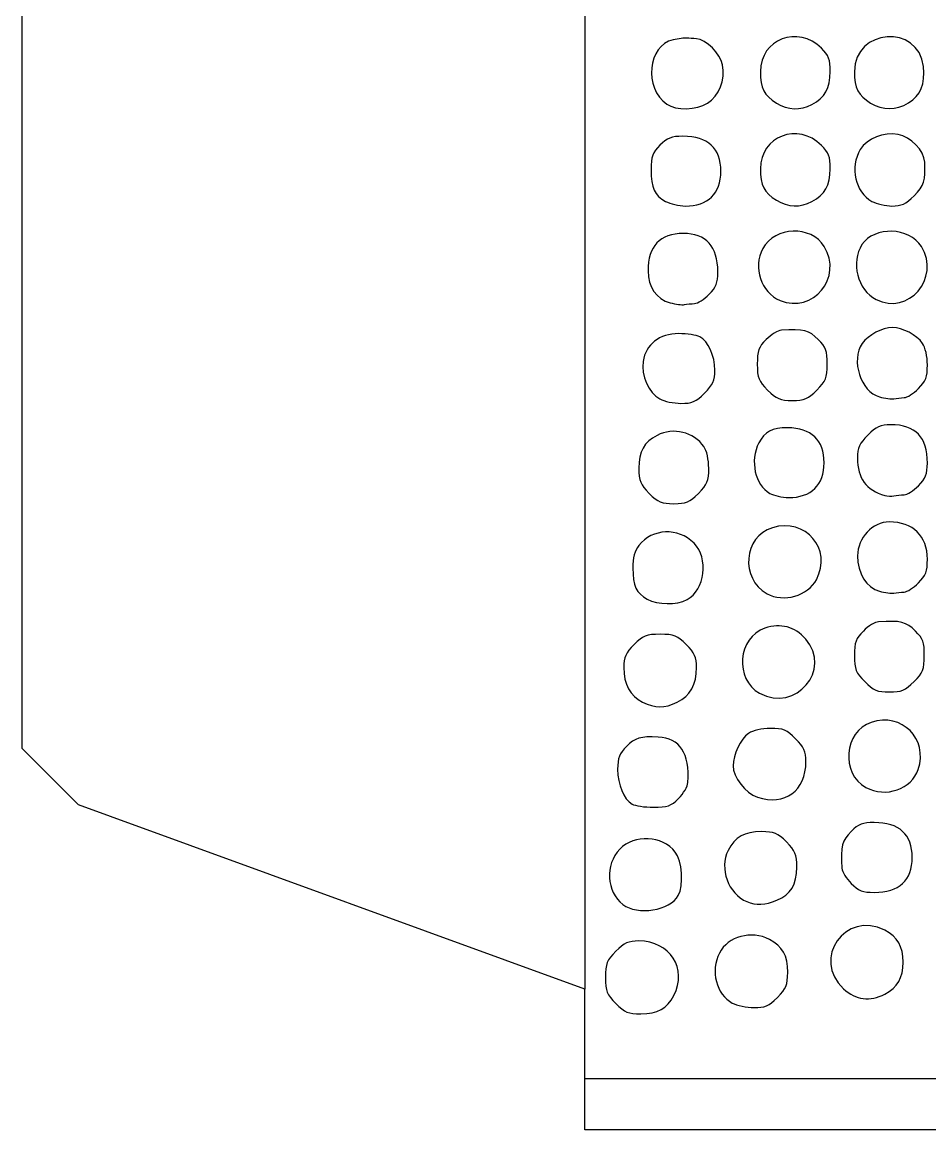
# Model space of a CAD drawing. Header units: inches. Extents: x -1.05 to 1.05, y -0.49 to 0.49.
# Drawn here: x -1.0525 to -0.6491, y -0.49 to 0.0022 of the extents above; entities that cross this region are included whole.
import ezdxf

# ---------------------------------------------------------------- set-up
doc = ezdxf.new("R2010")
doc.units = ezdxf.units.IN
doc.header["$MEASUREMENT"] = 0
doc.layers.add('real', color=2, linetype='Continuous')

msp = doc.modelspace()

# ---------------------------------------------------------------- linework, layer by layer
msp.add_line((-0.8025, 0.4275), (-0.8025, -0.4275))
at = {"color": 7, "linetype": 'Continuous'}
for p, q in [((-1.0525, -0.32061), (-1.0525, 0.32061)), ((-1.0275, -0.34561), (-1.0525, -0.32061)), ((-1.01319, -0.35081), (-1.0275, -0.34561)), ((-0.8025, -0.4275), (-1.01319, -0.35081)), ((-0.8025, -0.49), (-0.8025, -0.4275)), ((0.8025, -0.4673), (-0.8025, -0.4673)), ((0.8025, -0.49), (-0.8025, -0.49))]:
    msp.add_line(p, q, dxfattribs=at)
at = {"layer": 'real'}
for points, knots in [([(-0.72446, -0.01979), (-0.72446, -0.00537), (-0.70771, 0.00104), (-0.69728, -0.00939), (-0.6941, -0.01257), (-0.69343, -0.01439), (-0.69343, -0.01979), (-0.69343, -0.02719), (-0.69576, -0.03138), (-0.70154, -0.03437), (-0.70683, -0.0371), (-0.71214, -0.03689), (-0.71729, -0.03375), (-0.72282, -0.03038), (-0.72446, -0.02718), (-0.72446, -0.01979)], [0, 0, 0, 0, 1, 1, 1, 2, 2, 2, 3, 3, 3, 4, 4, 4, 5, 5, 5, 5]), ([(-0.68264, -0.01979), (-0.68264, -0.00056), (-0.65412, 0.00154), (-0.65203, -0.01754), (-0.65117, -0.0254), (-0.6532, -0.03035), (-0.65865, -0.03368), (-0.66423, -0.03708), (-0.66997, -0.03711), (-0.67547, -0.03375), (-0.68099, -0.03038), (-0.68264, -0.02718), (-0.68264, -0.01979)], [0, 0, 0, 0, 1, 1, 1, 2, 2, 2, 3, 3, 3, 4, 4, 4, 4]), ([(-0.76325, -0.0057), (-0.76084, -0.00519), (-0.75811, -0.00483), (-0.75718, -0.00489), (-0.75625, -0.00496), (-0.75433, -0.00509), (-0.7529, -0.00518), (-0.74859, -0.00546), (-0.74217, -0.01187), (-0.74124, -0.01681), (-0.74, -0.02342), (-0.74286, -0.03072), (-0.74788, -0.03378), (-0.75301, -0.03692), (-0.76189, -0.03716), (-0.766, -0.03428), (-0.77632, -0.02705), (-0.7745, -0.00809), (-0.76325, -0.0057)], [0, 0, 0, 0, 1, 1, 1, 2, 2, 2, 3, 3, 3, 4, 4, 4, 5, 5, 5, 6, 6, 6, 6]), ([(-0.72446, -0.06296), (-0.72446, -0.04854), (-0.70771, -0.04214), (-0.69728, -0.05257), (-0.6941, -0.05574), (-0.69343, -0.05756), (-0.69343, -0.06296), (-0.69343, -0.07036), (-0.69576, -0.07455), (-0.70154, -0.07754), (-0.70683, -0.08028), (-0.71214, -0.08007), (-0.71729, -0.07693), (-0.72282, -0.07356), (-0.72446, -0.07036), (-0.72446, -0.06296)], [0, 0, 0, 0, 1, 1, 1, 2, 2, 2, 3, 3, 3, 4, 4, 4, 5, 5, 5, 5]), ([(-0.77304, -0.06335), (-0.77304, -0.05748), (-0.77243, -0.05581), (-0.76909, -0.05247), (-0.76587, -0.04925), (-0.76401, -0.04853), (-0.75891, -0.04853), (-0.74776, -0.04853), (-0.742, -0.05381), (-0.742, -0.06404), (-0.742, -0.07391), (-0.74782, -0.07961), (-0.75779, -0.07951), (-0.76061, -0.07948), (-0.76457, -0.07855), (-0.76659, -0.07746), (-0.77157, -0.07475), (-0.77304, -0.07155), (-0.77304, -0.06335)], [0, 0, 0, 0, 1, 1, 1, 2, 2, 2, 3, 3, 3, 4, 4, 4, 5, 5, 5, 6, 6, 6, 6]), ([(-0.68004, -0.0544), (-0.677, -0.04942), (-0.66968, -0.04652), (-0.66322, -0.04774), (-0.65756, -0.0488), (-0.65174, -0.05487), (-0.65145, -0.06003), (-0.65099, -0.06821), (-0.65171, -0.07049), (-0.65619, -0.07497), (-0.65985, -0.07864), (-0.66183, -0.07955), (-0.66597, -0.07951), (-0.66883, -0.07948), (-0.67283, -0.07855), (-0.67486, -0.07745), (-0.68236, -0.07338), (-0.68485, -0.0623), (-0.68004, -0.0544)], [0, 0, 0, 0, 1, 1, 1, 2, 2, 2, 3, 3, 3, 4, 4, 4, 5, 5, 5, 6, 6, 6, 6]), ([(-0.72339, -0.09845), (-0.71798, -0.08853), (-0.70188, -0.08798), (-0.69607, -0.09751), (-0.68769, -0.11126), (-0.70102, -0.12752), (-0.71569, -0.12145), (-0.72421, -0.11793), (-0.72794, -0.10678), (-0.72339, -0.09845)], [0, 0, 0, 0, 1, 1, 1, 2, 2, 2, 3, 3, 3, 3]), ([(-0.67931, -0.09668), (-0.67387, -0.08838), (-0.65816, -0.08888), (-0.65289, -0.09751), (-0.64432, -0.11156), (-0.65875, -0.12838), (-0.67306, -0.12103), (-0.68125, -0.11682), (-0.68441, -0.10448), (-0.67931, -0.09668)], [0, 0, 0, 0, 1, 1, 1, 2, 2, 2, 3, 3, 3, 3]), ([(-0.77438, -0.10832), (-0.77438, -0.09741), (-0.76901, -0.0917), (-0.75874, -0.0917), (-0.74858, -0.0917), (-0.74335, -0.09749), (-0.74335, -0.10874), (-0.74335, -0.11369), (-0.7441, -0.11559), (-0.7473, -0.11879), (-0.74947, -0.12096), (-0.75235, -0.12278), (-0.75371, -0.12284), (-0.75506, -0.12289), (-0.75708, -0.1231), (-0.75819, -0.1233), (-0.75931, -0.1235), (-0.76215, -0.12315), (-0.76452, -0.12251), (-0.77069, -0.12085), (-0.77438, -0.11553), (-0.77438, -0.10832)], [0, 0, 0, 0, 1, 1, 1, 2, 2, 2, 3, 3, 3, 4, 4, 4, 5, 5, 5, 6, 6, 6, 7, 7, 7, 7]), ([(-0.7766, -0.14853), (-0.7754, -0.14098), (-0.76929, -0.13623), (-0.76078, -0.13623), (-0.75703, -0.13623), (-0.7528, -0.13685), (-0.75137, -0.13762), (-0.74759, -0.13964), (-0.7447, -0.14607), (-0.7447, -0.15249), (-0.7447, -0.15705), (-0.74555, -0.15893), (-0.74929, -0.16267), (-0.75313, -0.16651), (-0.75483, -0.16725), (-0.75975, -0.16721), (-0.76297, -0.16718), (-0.7672, -0.16629), (-0.76915, -0.16523), (-0.77405, -0.16257), (-0.77758, -0.15466), (-0.7766, -0.14853)], [0, 0, 0, 0, 1, 1, 1, 2, 2, 2, 3, 3, 3, 4, 4, 4, 5, 5, 5, 6, 6, 6, 7, 7, 7, 7]), ([(-0.72581, -0.14975), (-0.72581, -0.14383), (-0.72521, -0.14217), (-0.72187, -0.13882), (-0.7197, -0.13665), (-0.71666, -0.1348), (-0.71512, -0.13471), (-0.70523, -0.13411), (-0.70283, -0.13472), (-0.69872, -0.13882), (-0.69538, -0.14217), (-0.69478, -0.14383), (-0.69478, -0.14975), (-0.69478, -0.1559), (-0.69533, -0.15729), (-0.69937, -0.16132), (-0.70328, -0.16524), (-0.70488, -0.16591), (-0.7103, -0.16591), (-0.71571, -0.16591), (-0.71731, -0.16524), (-0.72122, -0.16132), (-0.72526, -0.15729), (-0.72581, -0.1559), (-0.72581, -0.14975)], [0, 0, 0, 0, 1, 1, 1, 2, 2, 2, 3, 3, 3, 4, 4, 4, 5, 5, 5, 6, 6, 6, 7, 7, 7, 8, 8, 8, 8]), ([(-0.67918, -0.14057), (-0.67653, -0.13678), (-0.67034, -0.13353), (-0.66577, -0.13353), (-0.66121, -0.13353), (-0.65501, -0.13678), (-0.65236, -0.14057), (-0.65115, -0.14229), (-0.65025, -0.14637), (-0.65025, -0.15012), (-0.65025, -0.15556), (-0.65092, -0.15734), (-0.6542, -0.16062), (-0.65637, -0.16279), (-0.65925, -0.16461), (-0.66061, -0.16466), (-0.66196, -0.16472), (-0.66398, -0.16493), (-0.6651, -0.16513), (-0.66621, -0.16533), (-0.66912, -0.16496), (-0.67156, -0.1643), (-0.67984, -0.16207), (-0.68437, -0.14798), (-0.67918, -0.14057)], [0, 0, 0, 0, 1, 1, 1, 2, 2, 2, 3, 3, 3, 4, 4, 4, 5, 5, 5, 6, 6, 6, 7, 7, 7, 8, 8, 8, 8]), ([(-0.68129, -0.19148), (-0.68129, -0.18691), (-0.68044, -0.18503), (-0.6767, -0.18129), (-0.67296, -0.17755), (-0.67108, -0.1767), (-0.66651, -0.1767), (-0.65546, -0.1767), (-0.65025, -0.18216), (-0.65025, -0.19374), (-0.65025, -0.19869), (-0.651, -0.20059), (-0.6542, -0.20379), (-0.65637, -0.20596), (-0.65925, -0.20778), (-0.66061, -0.20784), (-0.66196, -0.2079), (-0.66398, -0.20811), (-0.6651, -0.20832), (-0.66621, -0.20853), (-0.66803, -0.20843), (-0.66914, -0.20812), (-0.67748, -0.20574), (-0.68129, -0.20052), (-0.68129, -0.19148)], [0, 0, 0, 0, 1, 1, 1, 2, 2, 2, 3, 3, 3, 4, 4, 4, 5, 5, 5, 6, 6, 6, 7, 7, 7, 8, 8, 8, 8]), ([(-0.77843, -0.19603), (-0.77843, -0.1886), (-0.77611, -0.18441), (-0.77032, -0.18142), (-0.76316, -0.17771), (-0.75408, -0.1799), (-0.74951, -0.18644), (-0.7483, -0.18817), (-0.7474, -0.19225), (-0.7474, -0.19603), (-0.7474, -0.20171), (-0.74802, -0.20323), (-0.75199, -0.2072), (-0.7559, -0.21111), (-0.7575, -0.21178), (-0.76292, -0.21178), (-0.76833, -0.21178), (-0.76993, -0.21111), (-0.77384, -0.2072), (-0.77781, -0.20323), (-0.77843, -0.20171), (-0.77843, -0.19603)], [0, 0, 0, 0, 1, 1, 1, 2, 2, 2, 3, 3, 3, 4, 4, 4, 5, 5, 5, 6, 6, 6, 7, 7, 7, 7]), ([(-0.72512, -0.18477), (-0.72253, -0.17975), (-0.7193, -0.17805), (-0.71234, -0.17805), (-0.70189, -0.17805), (-0.69613, -0.18357), (-0.69613, -0.19357), (-0.69613, -0.20344), (-0.70194, -0.20913), (-0.71192, -0.20904), (-0.71474, -0.20901), (-0.71849, -0.20819), (-0.72027, -0.2072), (-0.72689, -0.20353), (-0.72923, -0.19272), (-0.72512, -0.18477)], [0, 0, 0, 0, 1, 1, 1, 2, 2, 2, 3, 3, 3, 4, 4, 4, 5, 5, 5, 5]), ([(-0.71913, -0.22244), (-0.70424, -0.21798), (-0.69245, -0.23188), (-0.69952, -0.24556), (-0.70322, -0.25271), (-0.71423, -0.25582), (-0.72151, -0.25179), (-0.73353, -0.24512), (-0.732, -0.2263), (-0.71913, -0.22244)], [0, 0, 0, 0, 1, 1, 1, 2, 2, 2, 3, 3, 3, 3]), ([(-0.68128, -0.23492), (-0.68129, -0.22699), (-0.67463, -0.21988), (-0.66719, -0.21988), (-0.65666, -0.21988), (-0.65025, -0.22615), (-0.65025, -0.23647), (-0.65025, -0.24191), (-0.65092, -0.24369), (-0.6542, -0.24697), (-0.65637, -0.24914), (-0.65925, -0.25096), (-0.66061, -0.25102), (-0.66196, -0.25107), (-0.66398, -0.25128), (-0.6651, -0.25148), (-0.66621, -0.25168), (-0.66912, -0.25131), (-0.67156, -0.25065), (-0.67731, -0.24911), (-0.68128, -0.24269), (-0.68128, -0.23492)], [0, 0, 0, 0, 1, 1, 1, 2, 2, 2, 3, 3, 3, 4, 4, 4, 5, 5, 5, 6, 6, 6, 7, 7, 7, 7]), ([(-0.78113, -0.24039), (-0.78113, -0.23582), (-0.7803, -0.23268), (-0.77848, -0.23036), (-0.77247, -0.22273), (-0.76102, -0.22224), (-0.75394, -0.22932), (-0.74734, -0.23592), (-0.74912, -0.25029), (-0.75704, -0.25439), (-0.7618, -0.25685), (-0.76998, -0.25676), (-0.77469, -0.25421), (-0.77963, -0.25152), (-0.78113, -0.24831), (-0.78113, -0.24039)], [0, 0, 0, 0, 1, 1, 1, 2, 2, 2, 3, 3, 3, 4, 4, 4, 5, 5, 5, 5]), ([(-0.72246, -0.26711), (-0.71531, -0.26475), (-0.70919, -0.26637), (-0.70433, -0.27191), (-0.69243, -0.28547), (-0.70876, -0.30472), (-0.72478, -0.29602), (-0.73604, -0.28991), (-0.73453, -0.27109), (-0.72246, -0.26711)], [0, 0, 0, 0, 1, 1, 1, 2, 2, 2, 3, 3, 3, 3]), ([(-0.68264, -0.27928), (-0.68264, -0.27336), (-0.68204, -0.27169), (-0.67869, -0.26835), (-0.67652, -0.26618), (-0.67349, -0.26433), (-0.67195, -0.26424), (-0.66205, -0.26364), (-0.65966, -0.26425), (-0.65555, -0.26835), (-0.6522, -0.27169), (-0.6516, -0.27336), (-0.6516, -0.27928), (-0.6516, -0.28542), (-0.65216, -0.28681), (-0.65619, -0.29085), (-0.66011, -0.29477), (-0.66171, -0.29544), (-0.66712, -0.29544), (-0.67253, -0.29544), (-0.67413, -0.29477), (-0.67805, -0.29085), (-0.68208, -0.28681), (-0.68264, -0.28542), (-0.68264, -0.27928)], [0, 0, 0, 0, 1, 1, 1, 2, 2, 2, 3, 3, 3, 4, 4, 4, 5, 5, 5, 6, 6, 6, 7, 7, 7, 8, 8, 8, 8]), ([(-0.78518, -0.28458), (-0.78518, -0.28001), (-0.78433, -0.27813), (-0.78059, -0.27439), (-0.77655, -0.27035), (-0.77517, -0.2698), (-0.76899, -0.2698), (-0.76281, -0.2698), (-0.76143, -0.27035), (-0.75738, -0.27439), (-0.75364, -0.27813), (-0.7528, -0.28001), (-0.7528, -0.28458), (-0.7528, -0.29204), (-0.75572, -0.2973), (-0.76137, -0.29998), (-0.76719, -0.30274), (-0.77114, -0.30273), (-0.77682, -0.29993), (-0.77682, -0.29993), (-0.77682, -0.29993), (-0.77682, -0.29993), (-0.7823, -0.29722), (-0.78518, -0.29194), (-0.78518, -0.28458)], [0, 0, 0, 0, 1, 1, 1, 2, 2, 2, 3, 3, 3, 4, 4, 4, 5, 5, 5, 6, 6, 6, 7, 7, 7, 8, 8, 8, 8]), ([(-0.67523, -0.30893), (-0.66159, -0.30443), (-0.6498, -0.3162), (-0.6543, -0.32983), (-0.65721, -0.33865), (-0.66875, -0.34263), (-0.67756, -0.33785), (-0.68882, -0.33174), (-0.68731, -0.31292), (-0.67523, -0.30893)], [0, 0, 0, 0, 1, 1, 1, 2, 2, 2, 3, 3, 3, 3]), ([(-0.73661, -0.32825), (-0.73661, -0.32337), (-0.73322, -0.31629), (-0.7297, -0.31383), (-0.72784, -0.31252), (-0.72388, -0.31163), (-0.71998, -0.31163), (-0.71429, -0.31163), (-0.71277, -0.31225), (-0.70881, -0.31622), (-0.70507, -0.31996), (-0.70422, -0.32183), (-0.70422, -0.3264), (-0.70422, -0.33935), (-0.71353, -0.34616), (-0.72579, -0.34216), (-0.73101, -0.34045), (-0.73661, -0.33326), (-0.73661, -0.32825)], [0, 0, 0, 0, 1, 1, 1, 2, 2, 2, 3, 3, 3, 4, 4, 4, 5, 5, 5, 6, 6, 6, 6]), ([(-0.78788, -0.32981), (-0.78788, -0.32471), (-0.78716, -0.32284), (-0.78393, -0.31962), (-0.78009, -0.31577), (-0.77772, -0.31508), (-0.76988, -0.3155), (-0.76012, -0.31603), (-0.75586, -0.32254), (-0.75665, -0.33568), (-0.75676, -0.33741), (-0.75862, -0.34059), (-0.76079, -0.34276), (-0.76418, -0.34615), (-0.76575, -0.3467), (-0.77192, -0.34667), (-0.77587, -0.34664), (-0.78017, -0.34601), (-0.78147, -0.34525), (-0.78519, -0.34308), (-0.78788, -0.3366), (-0.78788, -0.32981)], [0, 0, 0, 0, 1, 1, 1, 2, 2, 2, 3, 3, 3, 4, 4, 4, 5, 5, 5, 6, 6, 6, 7, 7, 7, 7]), ([(-0.6882, -0.3738), (-0.6888, -0.3639), (-0.6882, -0.3615), (-0.68409, -0.3574), (-0.68087, -0.35418), (-0.679, -0.35345), (-0.6739, -0.35345), (-0.66275, -0.35345), (-0.657, -0.35873), (-0.657, -0.36897), (-0.657, -0.37921), (-0.66275, -0.38449), (-0.6739, -0.38449), (-0.679, -0.38449), (-0.68087, -0.38377), (-0.68409, -0.38054), (-0.68626, -0.37837), (-0.68811, -0.37534), (-0.6882, -0.3738)], [0, 0, 0, 0, 1, 1, 1, 2, 2, 2, 3, 3, 3, 4, 4, 4, 5, 5, 5, 6, 6, 6, 6]), ([(-0.78694, -0.36533), (-0.78045, -0.35855), (-0.76807, -0.35917), (-0.76226, -0.36655), (-0.75925, -0.37038), (-0.7585, -0.38136), (-0.76093, -0.38591), (-0.76448, -0.39254), (-0.77918, -0.39489), (-0.78557, -0.38986), (-0.79289, -0.3841), (-0.79356, -0.37223), (-0.78694, -0.36533)], [0, 0, 0, 0, 1, 1, 1, 2, 2, 2, 3, 3, 3, 4, 4, 4, 4]), ([(-0.73879, -0.3659), (-0.73565, -0.35983), (-0.73156, -0.3575), (-0.72403, -0.3575), (-0.71834, -0.3575), (-0.71682, -0.35813), (-0.71286, -0.36209), (-0.7089, -0.36605), (-0.70827, -0.36757), (-0.70827, -0.37326), (-0.70827, -0.38106), (-0.71088, -0.38537), (-0.71718, -0.388), (-0.72217, -0.39009), (-0.72646, -0.39028), (-0.73053, -0.3886), (-0.7387, -0.38522), (-0.74286, -0.37378), (-0.73879, -0.3659)], [0, 0, 0, 0, 1, 1, 1, 2, 2, 2, 3, 3, 3, 4, 4, 4, 5, 5, 5, 6, 6, 6, 6]), ([(-0.66916, -0.40134), (-0.66349, -0.40427), (-0.66105, -0.40855), (-0.66105, -0.41552), (-0.66105, -0.42249), (-0.66349, -0.42676), (-0.66916, -0.42969), (-0.67575, -0.4331), (-0.68204, -0.43229), (-0.68746, -0.42732), (-0.70193, -0.41406), (-0.68662, -0.39232), (-0.66916, -0.40134)], [0, 0, 0, 0, 1, 1, 1, 2, 2, 2, 3, 3, 3, 4, 4, 4, 4]), ([(-0.74265, -0.41143), (-0.73885, -0.40406), (-0.72846, -0.40124), (-0.72043, -0.40539), (-0.71464, -0.40838), (-0.71232, -0.41257), (-0.71232, -0.42), (-0.71232, -0.42569), (-0.71294, -0.42721), (-0.71691, -0.43117), (-0.72075, -0.43501), (-0.72245, -0.43575), (-0.72736, -0.4357), (-0.73059, -0.43567), (-0.73489, -0.43475), (-0.73693, -0.43365), (-0.74408, -0.42976), (-0.74676, -0.41937), (-0.74265, -0.41143)], [0, 0, 0, 0, 1, 1, 1, 2, 2, 2, 3, 3, 3, 4, 4, 4, 5, 5, 5, 6, 6, 6, 6]), ([(-0.79327, -0.42227), (-0.79327, -0.41609), (-0.79273, -0.4147), (-0.78869, -0.41066), (-0.78494, -0.40692), (-0.78307, -0.40607), (-0.7785, -0.40607), (-0.76469, -0.40607), (-0.75675, -0.41843), (-0.76291, -0.43035), (-0.7659, -0.43613), (-0.77009, -0.43846), (-0.77752, -0.43846), (-0.7832, -0.43846), (-0.78472, -0.43783), (-0.78869, -0.43387), (-0.79273, -0.42983), (-0.79327, -0.42845), (-0.79327, -0.42227)], [0, 0, 0, 0, 1, 1, 1, 2, 2, 2, 3, 3, 3, 4, 4, 4, 5, 5, 5, 6, 6, 6, 6])]:
    msp.add_open_spline(points, degree=3, knots=knots, dxfattribs=at)

doc.saveas('drawing.dxf')
